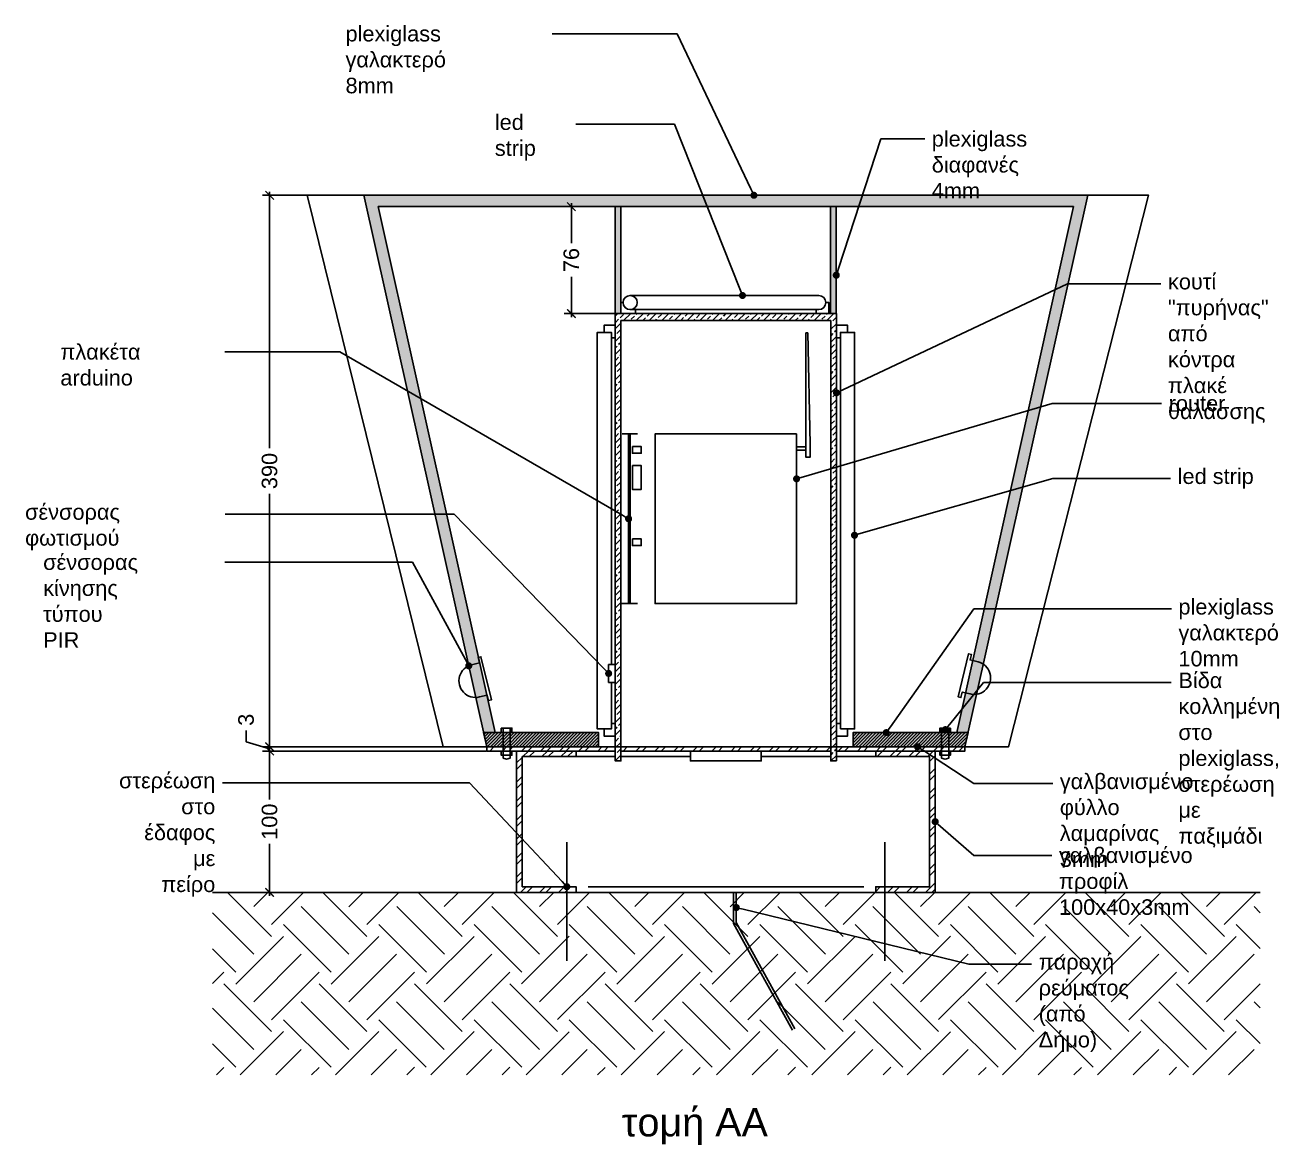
# Model space of a CAD drawing. Header units: millimetres. Extents: x 168.42 to 171.27, y 12.33 to 15.01.
# Drawn here: x 170.379 to 171.265, y 12.332 to 13.124 of the extents above; entities that cross this region are included whole.
import ezdxf
from ezdxf import colors
from ezdxf.entities.mleader import LeaderData, LeaderLine
from ezdxf.math import Vec2, Vec3

# ---------------------------------------------------------------- set-up
doc = ezdxf.new("R2010")
doc.units = ezdxf.units.MM
doc.linetypes.add('HIDDEN2', pattern=[4.7625, 3.175, -1.5875])
for name, color, linetype in [('A-01', 1, 'Continuous'), ('A-02', 2, 'Continuous'), ('A-DIM', 150, 'Continuous'), ('A-HATCH', 252, 'Continuous'), ('A-HIDDEN', 1, 'HIDDEN2'), ('A-METAL', 34, 'Continuous'), ('A-STRUCTURE', 6, 'Continuous'), ('A-TEXT', 7, 'Continuous'), ('A-WALL LIGHT', 40, 'Continuous')]:
    doc.layers.add(name, color=color, linetype=linetype)
doc.styles.get("Standard").update_dxf_attribs({"font": 'arial.ttf'})
doc.dimstyles.new('1-5', dxfattribs={"dimscale": 0.05, "dimtxt": 0.22, "dimasz": 0.12, "dimexe": 0.1, "dimexo": 0.01, "dimgap": 0.08, "dimtad": 0, "dimdec": 0, "dimlfac": 1000, "dimzin": 0, "dimdsep": 46, "dimtxsty": 'Standard', "dimblk": 'ARCHTICK', "dimcen": 0.09, "dimdle": 0.05, "dimadec": 0, "dimazin": 0, "dimtfac": 1, "dimtdec": 0, "dimtofl": 0, "dimtmove": 1, "dimatfit": 3, "dimldrblk": 'DOT', "dimfxl": 1, "dimtolj": 1, "dimtzin": 0, "dimarcsym": 0})
pattern_1 = [(45, (-6.391287, 0.003), (-0.0067351921, 0.0067351921), []), (45, (-6.386797, 0.003), (-0.0067351921, 0.0067351921), [])]
pattern_2 = [(45, (-0.1262825, 0), (-0.001122532015, 0.001122532015), [])]

# ---------------------------------------------------------------- blocks, each defined once
blk = doc.blocks.new('_Dot')
at = {"color": 0, "linetype": 'ByBlock', "lineweight": -2}
blk.add_line((-0.5, 0), (-1, 0), dxfattribs=at)
at = {"color": 0, "linetype": 'ByBlock', "const_width": 0.5}
blk.add_lwpolyline([(-0.25, 0, 1), (0.25, 0, 1)], format="xyb", close=True, dxfattribs=at)
blk = doc.blocks.new('_ArchTick')
at = {"color": 0, "linetype": 'ByBlock', "const_width": 0.15}
blk.add_lwpolyline([(-0.5, -0.5), (0.5, 0.5)], dxfattribs=at)
blk = doc.blocks.new('*D11')
at = {"layer": 'A-DIM', "color": 0, "lineweight": -2, "transparency": 16777216}
for p, q in [((170.55162, 13.00566), (170.55162, 12.82429)), ((170.62371, 13.00316), (170.54662, 13.00316)), ((170.55162, 12.61066), (170.55162, 12.79203)), ((170.70468, 12.61316), (170.54662, 12.61316))]:
    blk.add_line(p, q, dxfattribs=at)
at = {"layer": 'Defpoints', "color": 0, "transparency": 16777216}
for p in [(170.62421, 13.00316), (170.55162, 12.61316), (170.70518, 12.61316)]:
    blk.add_point(p, dxfattribs=at)
at = {"layer": 'A-DIM', "color": 0, "lineweight": -2, "transparency": 16777216, "xscale": 0.006, "yscale": 0.006, "zscale": 0.006}
for p, rotation in [((170.55162, 13.00316), 90), ((170.55162, 12.61316), 270)]:
    blk.add_blockref('_ArchTick', p, dxfattribs=dict(at, rotation=rotation))
at = {"layer": 'A-DIM', "color": 0, "transparency": 16777216, "insert": (170.55162, 12.80816), "char_height": 0.011, "attachment_point": 5, "rotation": 90}
blk.add_mtext('\\A1;390', dxfattribs=at)
blk = doc.blocks.new('*D12')
at = {"layer": 'A-DIM', "color": 0, "lineweight": -2, "transparency": 16777216}
for p, q in [((170.70468, 12.61016), (170.54662, 12.61016)), ((170.55162, 12.61266), (170.55162, 12.57578)), ((170.55162, 12.50766), (170.55162, 12.54455)), ((170.7217, 12.51016), (170.54662, 12.51016))]:
    blk.add_line(p, q, dxfattribs=at)
at = {"layer": 'Defpoints', "color": 0, "transparency": 16777216}
for p in [(170.70518, 12.61016), (170.55162, 12.51016), (170.7222, 12.51016)]:
    blk.add_point(p, dxfattribs=at)
at = {"layer": 'A-DIM', "color": 0, "lineweight": -2, "transparency": 16777216, "xscale": 0.006, "yscale": 0.006, "zscale": 0.006}
for p, rotation in [((170.55162, 12.61016), 90), ((170.55162, 12.51016), 270)]:
    blk.add_blockref('_ArchTick', p, dxfattribs=dict(at, rotation=rotation))
at = {"layer": 'A-DIM', "color": 0, "transparency": 16777216, "insert": (170.55162, 12.56016), "char_height": 0.011, "attachment_point": 5, "rotation": 90}
blk.add_mtext('\\A1;100', dxfattribs=at)
blk = doc.blocks.new('*D13')
at = {"layer": 'A-DIM', "color": 0, "lineweight": -2, "transparency": 16777216}
for p, q in [((170.79548, 12.99516), (170.75996, 12.99516)), ((170.76496, 12.99766), (170.76496, 12.96919)), ((170.76496, 12.91706), (170.76496, 12.94553)), ((170.79548, 12.91956), (170.75996, 12.91956))]:
    blk.add_line(p, q, dxfattribs=at)
at = {"layer": 'Defpoints', "color": 0, "transparency": 16777216}
for p in [(170.76496, 12.99516), (170.79598, 12.99516), (170.79598, 12.91956)]:
    blk.add_point(p, dxfattribs=at)
at = {"layer": 'A-DIM', "color": 0, "lineweight": -2, "transparency": 16777216, "xscale": 0.006, "yscale": 0.006, "zscale": 0.006}
for p, rotation in [((170.76496, 12.99516), 90), ((170.76496, 12.91956), 270)]:
    blk.add_blockref('_ArchTick', p, dxfattribs=dict(at, rotation=rotation))
at = {"layer": 'A-DIM', "color": 0, "transparency": 16777216, "insert": (170.76496, 12.95736), "char_height": 0.011, "attachment_point": 5, "rotation": 90}
blk.add_mtext('\\A1;76', dxfattribs=at)
blk = doc.blocks.new('*D14')
at = {"layer": 'A-DIM', "color": 0, "lineweight": -2, "transparency": 16777216}
for p, q in [((170.535, 12.61665), (170.535, 12.62465)), ((170.55162, 12.61166), (170.535, 12.61665)), ((170.55162, 12.61316), (170.55162, 12.61916)), ((170.70468, 12.61316), (170.54662, 12.61316)), ((170.70468, 12.61016), (170.54662, 12.61016)), ((170.55162, 12.61316), (170.55162, 12.61016)), ((170.55162, 12.61016), (170.55162, 12.60416))]:
    blk.add_line(p, q, dxfattribs=at)
at = {"layer": 'Defpoints', "color": 0, "transparency": 16777216}
for p in [(170.55162, 12.61016), (170.70518, 12.61316), (170.70518, 12.61016)]:
    blk.add_point(p, dxfattribs=at)
at = {"layer": 'A-DIM', "color": 0, "lineweight": -2, "transparency": 16777216, "xscale": 0.006, "yscale": 0.006, "zscale": 0.006}
for p, rotation in [((170.55162, 12.61316), 270), ((170.55162, 12.61016), 90)]:
    blk.add_blockref('_ArchTick', p, dxfattribs=dict(at, rotation=rotation))
at = {"layer": 'A-DIM', "color": 0, "transparency": 16777216, "insert": (170.535, 12.63225), "char_height": 0.011, "attachment_point": 5, "rotation": 90}
blk.add_mtext('\\A1;3', dxfattribs=at)

msp = doc.modelspace()

# ---------------------------------------------------------------- hatches: boundary and pattern name
at = {"layer": 'A-HATCH'}
h = msp.add_hatch(color=254, dxfattribs=at)
h.dxf.hatch_style = 1
h.paths.add_polyline_path([(170.61821, 13.00316), (170.70518, 12.61316), (170.78418, 12.61316), (170.78418, 12.62316), (170.711, 12.62316), (170.62842, 12.99516), (171.11994, 12.99516), (171.03736, 12.62316), (170.96418, 12.62316), (170.96418, 12.61316), (171.04319, 12.61316), (171.13015, 13.00316)])
h = msp.add_hatch(color=253, dxfattribs=at)
h.dxf.hatch_style = 1
h.paths.add_polyline_path([(170.79598, 12.91956), (170.79998, 12.91956), (170.79998, 12.99516), (170.79598, 12.99516)])
h.paths.add_polyline_path([(170.94825, 12.91956), (170.95225, 12.91956), (170.95225, 12.99516), (170.94825, 12.99516)])
h = msp.add_hatch(dxfattribs=at)
h.set_pattern_fill('ANSI33', color=256, scale=0.001)
h.set_pattern_definition([(45, (-0.1891026, 0.003), (-0.00449012806, 0.00449012806), []), (45, (-0.1846125, 0.003), (-0.00449012806, 0.00449012806), [0.003175, -0.0015875])])
h.paths.add_polyline_path([(170.95238, 12.60316), (170.95238, 12.91956), (170.79598, 12.91956), (170.79598, 12.60316), (170.79998, 12.60316), (170.79998, 12.91456), (170.94838, 12.91456), (170.94838, 12.60316)])
h = msp.add_hatch(dxfattribs=at)
h.set_pattern_fill('ANSI31', color=256, scale=0.0005)
h.set_pattern_definition(pattern_2)
h.paths.add_polyline_path([(170.70518, 12.61316), (170.78418, 12.61316), (170.78418, 12.62316), (170.70295, 12.62316)])
h = msp.add_hatch(dxfattribs=at)
h.set_pattern_fill('ANSI31', color=256, scale=0.0005)
h.set_pattern_definition(pattern_2)
h.paths.add_polyline_path([(171.04319, 12.61316), (170.96418, 12.61316), (170.96418, 12.62316), (171.04542, 12.62316)])
h = msp.add_hatch(dxfattribs=at)
h.set_pattern_fill('ANSI32', color=256, scale=0.001)
h.set_pattern_definition(pattern_1)
h.paths.add_polyline_path([(170.79598, 12.61316), (170.70518, 12.61316), (170.70518, 12.61016), (170.79598, 12.61016)])
h = msp.add_hatch(dxfattribs=at)
h.set_pattern_fill('ANSI32', color=256, scale=0.001)
h.set_pattern_definition([(45, (-6.399746, 0.003), (-0.0067351921, 0.0067351921), []), (45, (-6.395256, 0.003), (-0.0067351921, 0.0067351921), [])])
h.paths.add_polyline_path([(170.76827, 12.51016), (170.76827, 12.51416), (170.73021, 12.51416), (170.73021, 12.60616), (170.76827, 12.60616), (170.76827, 12.61016), (170.72621, 12.61016), (170.72621, 12.51016)])
h = msp.add_hatch(dxfattribs=at)
h.set_pattern_fill('ANSI32', color=256, scale=0.001)
h.set_pattern_definition(pattern_1)
h.paths.add_polyline_path([(170.94838, 12.61316), (170.79998, 12.61316), (170.79998, 12.61016), (170.94838, 12.61016)])
h = msp.add_hatch(dxfattribs=at)
h.set_pattern_fill('ANSI32', color=256, scale=0.001)
h.set_pattern_definition([(45, (-6.382829, 0.003), (-0.0067351921, 0.0067351921), []), (45, (-6.378339, 0.003), (-0.0067351921, 0.0067351921), [])])
h.paths.add_polyline_path([(170.9801, 12.51016), (170.9801, 12.51416), (171.01816, 12.51416), (171.01816, 12.60616), (170.9801, 12.60616), (170.9801, 12.61016), (171.02216, 12.61016), (171.02216, 12.51016)])
h.paths.add_polyline_path([(170.95238, 12.61016), (171.04319, 12.61016), (171.04319, 12.61316), (170.95238, 12.61316)])
h = msp.add_hatch(dxfattribs=at)
h.set_pattern_fill('EARTH', color=256, scale=0.0075, angle=45)
h.set_pattern_definition([(45, (-2.07001, -0.04), (0, 0.067351921), [0.047625, -0.047625]), (45, (-2.08264, -0.02737), (0, 0.067351921), [0.047625, -0.047625]), (45, (-2.09527, -0.014743), (0, 0.067351921), [0.047625, -0.047625]), (135, (-2.09527, -0.006324), (-0.067351921, 0), [0.047625, -0.047625]), (135, (-2.08264, 0.006304), (-0.067351921, 0), [0.047625, -0.047625]), (135, (-2.07001, 0.018933), (-0.067351921, 0), [0.047625, -0.047625])])
h.paths.add_polyline_path([(170.51123, 12.51016), (171.25189, 12.51016), (171.25189, 12.38113), (170.51123, 12.38113)])

# ---------------------------------------------------------------- linework, layer by layer
at = {"layer": 'A-01'}
for p, q in [((170.93074, 12.82291), (170.93074, 12.90586)), ((170.71666, 12.62316), (170.71666, 12.62639)), ((170.72165, 12.62316), (170.72165, 12.62639)), ((171.02671, 12.62316), (171.02671, 12.62639)), ((171.0317, 12.62316), (171.0317, 12.62639)), ((170.71666, 12.60519), (170.71666, 12.61002)), ((170.72165, 12.60519), (170.72165, 12.61002)), ((170.76827, 12.60616), (170.79598, 12.60616)), ((170.79998, 12.60616), (170.84918, 12.60616)), ((170.89918, 12.60616), (170.94838, 12.60616)), ((170.95238, 12.60616), (170.9801, 12.60616)), ((171.02671, 12.60519), (171.02671, 12.61002)), ((171.0317, 12.60519), (171.0317, 12.61002))]:
    msp.add_line(p, q, dxfattribs=at)
for points in [[(170.67434, 12.61316), (170.57819, 13.00316), (171.17017, 13.00316), (171.17303, 13.00316), (171.07403, 12.61316)], [(170.93074, 12.90586), (170.93213, 12.90586), (170.93377, 12.82705), (170.93377, 12.81787), (170.93074, 12.81787)], [(170.95513, 12.62578), (170.96513, 12.62578), (170.96513, 12.90617), (170.95513, 12.90617)], [(170.92418, 12.83438), (170.82418, 12.83438), (170.82418, 12.71438), (170.92418, 12.71438)], [(170.80813, 12.8254), (170.81437, 12.8254), (170.81437, 12.82072), (170.80813, 12.82072)], [(170.80813, 12.81206), (170.81437, 12.81206), (170.81437, 12.79517), (170.80813, 12.79517)], [(170.80813, 12.76011), (170.81437, 12.76011), (170.81437, 12.75543), (170.80813, 12.75543)], [(170.71544, 12.62639), (170.72288, 12.62639), (170.72288, 12.62316), (170.71544, 12.62316)], [(171.03293, 12.62639), (171.02549, 12.62639), (171.02549, 12.62316), (171.03293, 12.62316)], [(170.71544, 12.61002), (170.72288, 12.61002), (170.72288, 12.6072), (170.71544, 12.6072)], [(171.03293, 12.61002), (171.02549, 12.61002), (171.02549, 12.6072), (171.03293, 12.6072)]]:
    msp.add_lwpolyline(points, close=True, dxfattribs=at)
for points in [[(170.80152, 12.9273), (170.79998, 12.9273), (170.79998, 12.91956)], [(170.9448, 12.9273), (170.94702, 12.9273), (170.94702, 12.91956)], [(170.81038, 12.9223), (170.81038, 12.91956)], [(170.93798, 12.9223), (170.93798, 12.91956)], [(170.78824, 12.90617), (170.78824, 12.91134), (170.79598, 12.91134)], [(170.96013, 12.90617), (170.96013, 12.91134), (170.95238, 12.91134)], [(170.79324, 12.65865), (170.79324, 12.62578), (170.78324, 12.62578), (170.78324, 12.90617), (170.79324, 12.90617), (170.79324, 12.67132)], [(170.79324, 12.90231), (170.79598, 12.90231)], [(170.95513, 12.90231), (170.95238, 12.90231)], [(170.81168, 12.83438), (170.80098, 12.83438)], [(170.80543, 12.83438), (170.80543, 12.71438)], [(170.80643, 12.83438), (170.80643, 12.71438)], [(170.92418, 12.82534), (170.93074, 12.82534)], [(170.92418, 12.82291), (170.93074, 12.82291)], [(170.81168, 12.71438), (170.79918, 12.71438)], [(170.78824, 12.62578), (170.78824, 12.62061), (170.79598, 12.62061)], [(170.79324, 12.62964), (170.79598, 12.62964)], [(170.95513, 12.62964), (170.95238, 12.62964)], [(170.96013, 12.62578), (170.96013, 12.62061), (170.95238, 12.62061)], [(170.71666, 12.60519), (170.71916, 12.60433), (170.72165, 12.60519)], [(170.94838, 12.61316), (170.79998, 12.61316)], [(170.84918, 12.60997), (170.84918, 12.60316), (170.89918, 12.60316), (170.89918, 12.60997)], [(171.0317, 12.60519), (171.02921, 12.60433), (171.02671, 12.60519)], [(170.77673, 12.51416), (170.97164, 12.51416)], [(170.87956, 12.51016), (170.87956, 12.48828), (170.9212, 12.41273)], [(170.88156, 12.51016), (170.88156, 12.48879), (170.92296, 12.41369)]]:
    msp.add_lwpolyline(points, dxfattribs=at)
msp.add_lwpolyline([(170.80652, 12.9323), (170.9398, 12.9323, -1), (170.9398, 12.9223), (170.80652, 12.9223)], format="xyb", dxfattribs=at)
for points in [[(170.69991, 12.64836), (170.70553, 12.64971), (170.70646, 12.64582), (170.70841, 12.64629), (170.70107, 12.6768), (170.69913, 12.67633), (170.70006, 12.67244), (170.69442, 12.67108, 1)], [(171.04694, 12.65049), (171.04133, 12.65184), (171.04039, 12.64795), (171.03845, 12.64842), (171.04579, 12.67893), (171.04773, 12.67846), (171.0468, 12.67457), (171.05244, 12.67322, -1)]]:
    msp.add_lwpolyline(points, format="xyb", close=True, dxfattribs=at)
msp.add_circle((170.80652, 12.9273), 0.005, dxfattribs=at)
at = {"layer": 'A-02'}
for points in [[(170.95238, 12.60316), (170.95238, 12.91956), (170.79598, 12.91956), (170.79598, 12.60316), (170.79998, 12.60316), (170.79998, 12.91456), (170.94838, 12.91456), (170.94838, 12.60316)], [(170.79131, 12.65865), (170.79131, 12.67132), (170.79598, 12.67132), (170.79598, 12.65865)]]:
    msp.add_lwpolyline(points, close=True, dxfattribs=at)
at = {"layer": 'A-HATCH'}
for points in [[(170.79598, 12.99516), (170.79998, 12.99516), (170.79998, 12.91956), (170.79598, 12.91956)], [(170.70518, 12.61316), (170.78418, 12.61316), (170.78418, 12.62316), (170.70295, 12.62316)], [(171.04319, 12.61316), (170.96418, 12.61316), (170.96418, 12.62316), (171.04542, 12.62316)]]:
    msp.add_lwpolyline(points, close=True, dxfattribs=at)
at = {"layer": 'A-HIDDEN', "ltscale": 0.001}
for p, q in [((170.71666, 12.61002), (170.71666, 12.62316)), ((170.72165, 12.61002), (170.72165, 12.62316)), ((171.02671, 12.61002), (171.02671, 12.62316)), ((171.0317, 12.61002), (171.0317, 12.62316))]:
    msp.add_line(p, q, dxfattribs=at)
at = {"layer": 'A-HIDDEN', "ltscale": 0.01}
for p, q in [((170.76177, 12.54576), (170.76177, 12.4618)), ((170.9866, 12.54576), (170.9866, 12.4618))]:
    msp.add_line(p, q, dxfattribs=at)
at = {"layer": 'A-METAL'}
for points in [[(170.79598, 12.61316), (170.70518, 12.61316), (170.70518, 12.61016), (170.79598, 12.61016)], [(170.76827, 12.51016), (170.76827, 12.51416), (170.73021, 12.51416), (170.73021, 12.60616), (170.76827, 12.60616), (170.76827, 12.61016), (170.72621, 12.61016), (170.72621, 12.51016)], [(170.94838, 12.61316), (170.79998, 12.61316), (170.79998, 12.61016), (170.94838, 12.61016)], [(170.95238, 12.61016), (171.04319, 12.61016), (171.04319, 12.61316), (170.95238, 12.61316)], [(170.9801, 12.51016), (170.9801, 12.51416), (171.01816, 12.51416), (171.01816, 12.60616), (170.9801, 12.60616), (170.9801, 12.61016), (171.02216, 12.61016), (171.02216, 12.51016)]]:
    msp.add_lwpolyline(points, close=True, dxfattribs=at)
at = {"layer": 'A-STRUCTURE'}
msp.add_line((170.51123, 12.51016), (171.25189, 12.51016), dxfattribs=at)
at = {"layer": 'A-WALL LIGHT'}
for points in [[(170.61821, 13.00316), (170.70518, 12.61316), (170.78418, 12.61316), (170.78418, 12.62316), (170.711, 12.62316), (170.62842, 12.99516), (171.11994, 12.99516), (171.03736, 12.62316), (170.96418, 12.62316), (170.96418, 12.61316), (171.04319, 12.61316), (171.13015, 13.00316)], [(170.79598, 12.91956), (170.79998, 12.91956), (170.79998, 12.99516), (170.79598, 12.99516)], [(170.94825, 12.91956), (170.95225, 12.91956), (170.95225, 12.99516), (170.94825, 12.99516)]]:
    msp.add_lwpolyline(points, close=True, dxfattribs=at)
msp.add_lwpolyline([(170.62421, 13.00316), (170.62421, 13.00316), (170.62201, 13.00316)], dxfattribs=at)

# ---------------------------------------------------------------- texts
at = {"layer": 'A-TEXT', "insert": (170.80067, 12.35759), "char_height": 0.02, "attachment_point": 1}
msp.add_mtext_dynamic_manual_height_columns('τομή ΑΑ', width=1.78418, gutter_width=0.6, heights=[0], dxfattribs=at)

# ---------------------------------------------------------------- dimensions: what is measured, and where the dimension line sits
at = {"layer": 'A-DIM'}
for base, p1, p2, picture, middle in [((170.55162, 12.61316), (170.62421, 13.00316), (170.70518, 12.61316), '*D11', (170.55162, 12.80816)), ((170.76496, 12.99516), (170.79598, 12.91956), (170.79598, 12.99516), '*D13', (170.76496, 12.95736)), ((170.55162, 12.61016), (170.70518, 12.61316), (170.70518, 12.61016), '*D14', (170.535, 12.62865)), ((170.55162, 12.51016), (170.70518, 12.61016), (170.7222, 12.51016), '*D12', (170.55162, 12.56016))]:
    dim = msp.add_linear_dim(base=base, p1=p1, p2=p2, angle=90, dimstyle='1-5', dxfattribs=at)
    dim.commit()
    dim.dimension.update_dxf_attribs({"geometry": picture, "text_midpoint": middle})

# ---------------------------------------------------------------- leaders
ml = msp.add_multileader_mtext('Standard')
ml.set_content('plexiglass γαλακτερό 8mm', color=256)
ml.set_leader_properties()
ml.set_arrow_properties(name='DOT')
ml.build(insert=Vec2(0, 0))
ml.multileader.update_dxf_attribs({"dogleg_length": 0.25, "arrow_head_size": 0.005, "scale": 0.05})
ctx = ml.context
ctx.base_point, ctx.scale, ctx.char_height, ctx.arrow_head_size, ctx.landing_gap_size, ctx.plane_origin = Vec3(170.60028, 13.11737), 0.05, 0.011, 0.005, 0.005, Vec3(170.47333, 13.21437)
notes = []
notes.append((ctx, [(1, (1, 1, 0), (170.83966, 13.11737), (-1, 0), 0.08819, [(0, [(170.89403, 13.00316)], 0, [])])]))
ctx.mtext.insert, ctx.mtext.width, ctx.mtext.flow_direction = Vec3(170.60528, 13.12296), 0.1633239, 5
ml = msp.add_multileader_mtext('Standard')
ml.set_content('led strip', color=256)
ml.set_leader_properties()
ml.set_arrow_properties(name='DOT')
ml.build(insert=Vec2(0, 0))
ml.multileader.update_dxf_attribs({"dogleg_length": 0.25, "arrow_head_size": 0.005, "scale": 0.05})
ctx = ml.context
ctx.base_point, ctx.scale, ctx.char_height, ctx.arrow_head_size, ctx.landing_gap_size, ctx.plane_origin = Vec3(170.70584, 13.05336), 0.05, 0.011, 0.005, 0.005, Vec3(170.50649, 13.0004)
notes.append((ctx, [(1, (1, 1, 0), (170.83776, 13.05336), (-1, 0), 0.06971, [(0, [(170.88594, 12.9323)], 0, [])])]))
ctx.mtext.insert, ctx.mtext.width, ctx.mtext.defined_height, ctx.mtext.flow_direction = Vec3(170.71084, 13.06039), 0.1041997, 0.05589, 5
ml = msp.add_multileader_mtext('Standard')
ml.set_content('plexiglass διαφανές 4mm', color=256)
ml.set_leader_properties()
ml.set_arrow_properties(name='DOT')
ml.build(insert=Vec2(0, 0))
ml.multileader.update_dxf_attribs({"dogleg_length": 0.25, "arrow_head_size": 0.005, "scale": 0.05})
ctx = ml.context
ctx.base_point, ctx.scale, ctx.char_height, ctx.arrow_head_size, ctx.landing_gap_size, ctx.plane_origin = Vec3(171.01473, 13.04311), 0.05, 0.011, 0.005, 0.005, Vec3(170.84569, 13.21437)
notes.append((ctx, [(0, (1, 1, 0), (170.98365, 13.04311), (1, 0), 0.03108, [(0, [(170.95225, 12.94666)], 0, [])])]))
ctx.mtext.insert, ctx.mtext.width, ctx.mtext.flow_direction = Vec3(171.01973, 13.04861), 0.1633239, 5
ml = msp.add_multileader_mtext('Standard')
ml.set_content('κουτί "πυρήνας" από κόντρα πλακέ θαλάσσης', color=256)
ml.set_leader_properties()
ml.set_arrow_properties(name='DOT')
ml.build(insert=Vec2(0, 0))
ml.multileader.update_dxf_attribs({"dogleg_length": 0.25, "arrow_head_size": 0.005, "scale": 0.05})
ctx = ml.context
ctx.base_point, ctx.scale, ctx.char_height, ctx.arrow_head_size, ctx.landing_gap_size, ctx.plane_origin = Vec3(171.18173, 12.9405), 0.05, 0.011, 0.005, 0.005, Vec3(171.05041, 12.80527)
notes.append((ctx, [(0, (1, 1, 0), (171.11563, 12.9405), (1, 0), 0.06609, [(0, [(170.95238, 12.86349)], 0, [])])]))
ctx.mtext.insert, ctx.mtext.width, ctx.mtext.flow_direction = Vec3(171.18673, 12.94761), 0.1222687, 5
ml = msp.add_multileader_mtext('Standard')
ml.set_content('πλακέτα arduino ', color=256)
ml.set_leader_properties()
ml.set_arrow_properties(name='DOT')
ml.build(insert=Vec2(0, 0))
ml.multileader.update_dxf_attribs({"dogleg_length": 0.25, "arrow_head_size": 0.005, "scale": 0.05})
ctx = ml.context
ctx.base_point, ctx.scale, ctx.char_height, ctx.arrow_head_size, ctx.landing_gap_size, ctx.plane_origin = Vec3(170.3987, 12.89239), 0.05, 0.011, 0.005, 0.005, Vec3(170.25899, 12.85837)
notes.append((ctx, [(1, (1, 1, 0), (170.60119, 12.89239), (-1, 0), 0.0812, [(0, [(170.80543, 12.77438)], 0, [])])]))
ctx.mtext.insert, ctx.mtext.width, ctx.mtext.defined_height, ctx.mtext.flow_direction = Vec3(170.4037, 12.89798), 0.1871057, 0.05589, 5
ml = msp.add_multileader_mtext('Standard')
ml.set_content('router', color=256)
ml.set_leader_properties()
ml.set_arrow_properties(name='DOT')
ml.build(insert=Vec2(0, 0))
ml.multileader.update_dxf_attribs({"dogleg_length": 0.25, "arrow_head_size": 0.005, "scale": 0.05})
ctx = ml.context
ctx.base_point, ctx.scale, ctx.char_height, ctx.arrow_head_size, ctx.landing_gap_size, ctx.plane_origin = Vec3(171.18223, 12.85596), 0.05, 0.011, 0.005, 0.005, Vec3(171.03966, 12.75012)
notes.append((ctx, [(0, (1, 1, 0), (171.10488, 12.85596), (1, 0), 0.07735, [(0, [(170.92418, 12.80266)], 0, [])])]))
ctx.mtext.insert, ctx.mtext.flow_direction = Vec3(171.18723, 12.86155), 5
ml = msp.add_multileader_mtext('Standard')
ml.set_content('led strip', color=256)
ml.set_leader_properties()
ml.set_arrow_properties(name='DOT')
ml.build(insert=Vec2(0, 0))
ml.multileader.update_dxf_attribs({"dogleg_length": 0.25, "arrow_head_size": 0.005, "scale": 0.05})
ctx = ml.context
ctx.base_point, ctx.scale, ctx.char_height, ctx.arrow_head_size, ctx.landing_gap_size, ctx.plane_origin = Vec3(171.1886, 12.80297), 0.05, 0.011, 0.005, 0.005, Vec3(171.04269, 12.69556)
notes.append((ctx, [(0, (1, 1, 0), (171.10544, 12.80297), (1, 0), 0.08316, [(0, [(170.96513, 12.76274)], 0, [])])]))
ctx.mtext.insert, ctx.mtext.flow_direction = Vec3(171.1936, 12.81), 5
ml = msp.add_multileader_mtext('Standard')
ml.set_content('σένσορας φωτισμού', color=256)
ml.set_leader_properties()
ml.set_arrow_properties(name='DOT')
ml.build(insert=Vec2(0, 0))
ml.multileader.update_dxf_attribs({"dogleg_length": 0.25, "arrow_head_size": 0.005, "scale": 0.05})
ctx = ml.context
ctx.base_point, ctx.scale, ctx.char_height, ctx.arrow_head_size, ctx.landing_gap_size, ctx.plane_origin = Vec3(170.37375, 12.7776), 0.05, 0.011, 0.005, 0.005, Vec3(170.26848, 12.71288)
notes.append((ctx, [(1, (1, 1, 0), (170.68207, 12.7776), (-1, 0), 0.16175, [(0, [(170.79131, 12.66499)], 0, [])])]))
ctx.mtext.insert, ctx.mtext.width, ctx.mtext.defined_height, ctx.mtext.flow_direction = Vec3(170.37875, 12.78472), 0.1453151, 0.04149, 5
ml = msp.add_multileader_mtext('Standard')
ml.set_content('σένσορας κίνησης τύπου PIR', color=256)
ml.set_leader_properties()
ml.set_arrow_properties(name='DOT')
ml.build(insert=Vec2(0, 0))
ml.multileader.update_dxf_attribs({"dogleg_length": 0.25, "arrow_head_size": 0.005, "scale": 0.05})
ctx = ml.context
ctx.base_point, ctx.scale, ctx.char_height, ctx.arrow_head_size, ctx.landing_gap_size, ctx.plane_origin = Vec3(170.38654, 12.74361), 0.05, 0.011, 0.005, 0.005, Vec3(170.31042, 12.71921)
notes.append((ctx, [(1, (1, 1, 0), (170.65261, 12.74361), (-1, 0), 0.13263, [(0, [(170.69242, 12.6704)], 0, [])])]))
ctx.mtext.insert, ctx.mtext.width, ctx.mtext.flow_direction = Vec3(170.39154, 12.7492), 0.1286324, 5
ml = msp.add_multileader_mtext('Standard')
ml.set_content('plexiglass γαλακτερό 10mm', color=256)
ml.set_leader_properties()
ml.set_arrow_properties(name='DOT')
ml.build(insert=Vec2(0, 0))
ml.multileader.update_dxf_attribs({"dogleg_length": 0.25, "arrow_head_size": 0.005, "scale": 0.05})
ctx = ml.context
ctx.base_point, ctx.scale, ctx.char_height, ctx.arrow_head_size, ctx.landing_gap_size, ctx.plane_origin = Vec3(171.18912, 12.71064), 0.05, 0.011, 0.005, 0.005, Vec3(171.07024, 12.59293)
notes.append((ctx, [(0, (1, 1, 0), (171.04939, 12.71064), (1, 0), 0.13973, [(0, [(170.98759, 12.62316)], 0, [])])]))
ctx.mtext.insert, ctx.mtext.width, ctx.mtext.flow_direction = Vec3(171.19412, 12.71767), 0.1374953, 5
ml = msp.add_multileader_mtext('Standard')
ml.set_content('Βίδα κολλημένη στο plexiglass, στερέωση με παξιμάδι', color=256)
ml.set_leader_properties()
ml.set_arrow_properties(name='DOT')
ml.build(insert=Vec2(0, 0))
ml.multileader.update_dxf_attribs({"dogleg_length": 0.25, "arrow_head_size": 0.005, "scale": 0.05})
ctx = ml.context
ctx.base_point, ctx.scale, ctx.char_height, ctx.arrow_head_size, ctx.landing_gap_size, ctx.plane_origin = Vec3(171.1891, 12.65852), 0.05, 0.011, 0.005, 0.005, Vec3(171.07024, 12.58566)
notes.append((ctx, [(0, (1, 1, 0), (171.05639, 12.65852), (1, 0), 0.13272, [(0, [(171.02936, 12.62526)], 0, [])])]))
ctx.mtext.insert, ctx.mtext.width, ctx.mtext.flow_direction = Vec3(171.1941, 12.66563), 0.1793929, 5
ml = msp.add_multileader_mtext('Standard')
ml.set_content('γαλβανισμένο φύλλο λαμαρίνας 3mm', color=256)
ml.set_leader_properties()
ml.set_arrow_properties(name='DOT')
ml.build(insert=Vec2(0, 0))
ml.multileader.update_dxf_attribs({"dogleg_length": 0.25, "arrow_head_size": 0.005, "scale": 0.05})
ctx = ml.context
ctx.base_point, ctx.scale, ctx.char_height, ctx.arrow_head_size, ctx.landing_gap_size, ctx.plane_origin = Vec3(171.10526, 12.58707), 0.05, 0.011, 0.005, 0.005, Vec3(171.07024, 12.532)
notes.append((ctx, [(0, (1, 1, 0), (171.04939, 12.58707), (1, 0), 0.05587, [(0, [(171.0097, 12.61316)], 0, [])])]))
ctx.mtext.insert, ctx.mtext.width, ctx.mtext.flow_direction = Vec3(171.11026, 12.59419), 0.1793929, 5
ml = msp.add_multileader_mtext('Standard')
ml.set_content('στερέωση στο έδαφος με πείρο', color=256)
ml.set_leader_properties()
ml.set_arrow_properties(name='DOT')
ml.build(insert=Vec2(0, 0))
ml.multileader.update_dxf_attribs({"dogleg_length": 0.25, "arrow_head_size": 0.005, "scale": 0.05})
ctx = ml.context
ctx.base_point, ctx.scale, ctx.char_height, ctx.arrow_head_size, ctx.landing_gap_size, ctx.plane_origin = Vec3(170.39692, 12.58765), 0.05, 0.011, 0.005, 0.005, Vec3(170.58054, 12.46995)
ctx.text_align_type = 2
notes.append((ctx, [(1, (1, 1, 0), (170.69291, 12.58765), (-1, 0), 0.17469, [(0, [(170.76177, 12.51416)], 0, [])])]))
ctx.mtext.insert, ctx.mtext.width, ctx.mtext.alignment, ctx.mtext.flow_direction = Vec3(170.51322, 12.59477), 0.1374953, 3, 5
ml = msp.add_multileader_mtext('Standard')
ml.set_content('γαλβανισμένο προφίλ 100x40x3mm', color=256)
ml.set_leader_properties()
ml.set_arrow_properties(name='DOT')
ml.build(insert=Vec2(0, 0))
ml.multileader.update_dxf_attribs({"dogleg_length": 0.25, "arrow_head_size": 0.005, "scale": 0.05})
ctx = ml.context
ctx.base_point, ctx.scale, ctx.char_height, ctx.arrow_head_size, ctx.landing_gap_size, ctx.plane_origin = Vec3(171.10469, 12.53636), 0.05, 0.011, 0.005, 0.005, Vec3(171.07024, 12.46995)
notes.append((ctx, [(0, (1, 1, 0), (171.04939, 12.53636), (1, 0), 0.0553, [(0, [(171.02216, 12.56016)], 0, [])])]))
ctx.mtext.insert, ctx.mtext.width, ctx.mtext.flow_direction = Vec3(171.10969, 12.54196), 0.1812125, 5
ml = msp.add_multileader_mtext('Standard')
ml.set_content('παροχή ρεύματος (από Δήμο)', color=256)
ml.set_leader_properties()
ml.set_arrow_properties(name='DOT')
ml.build(insert=Vec2(0, 0))
ml.multileader.update_dxf_attribs({"dogleg_length": 0.25, "arrow_head_size": 0.005, "scale": 0.05})
ctx = ml.context
ctx.base_point, ctx.scale, ctx.char_height, ctx.arrow_head_size, ctx.landing_gap_size, ctx.plane_origin = Vec3(171.09036, 12.45945), 0.05, 0.011, 0.005, 0.005, Vec3(171.06199, 12.39259)
notes.append((ctx, [(0, (1, 1, 0), (171.04587, 12.45945), (1, 0), 0.04449, [(0, [(170.88156, 12.49948)], 0, [])])]))
ctx.mtext.insert, ctx.mtext.width, ctx.mtext.flow_direction = Vec3(171.09536, 12.46656), 0.1519116, 5
for ctx, leaders in notes:
    for number, flags, end, landing, length, lines in leaders:
        leader = LeaderData()
        leader.index, (leader.has_last_leader_line, leader.has_dogleg_vector, leader.attachment_direction) = number, flags
        leader.last_leader_point, leader.dogleg_vector, leader.dogleg_length = Vec3(end), Vec3(landing), length
        for number, points, colour, breaks in lines:
            line = LeaderLine()
            line.index, line.vertices, line.color, line.breaks = number, Vec3.list(points), colors.encode_raw_color(colour), breaks
            leader.lines.append(line)
        ctx.leaders.append(leader)

doc.saveas('drawing.dxf')
